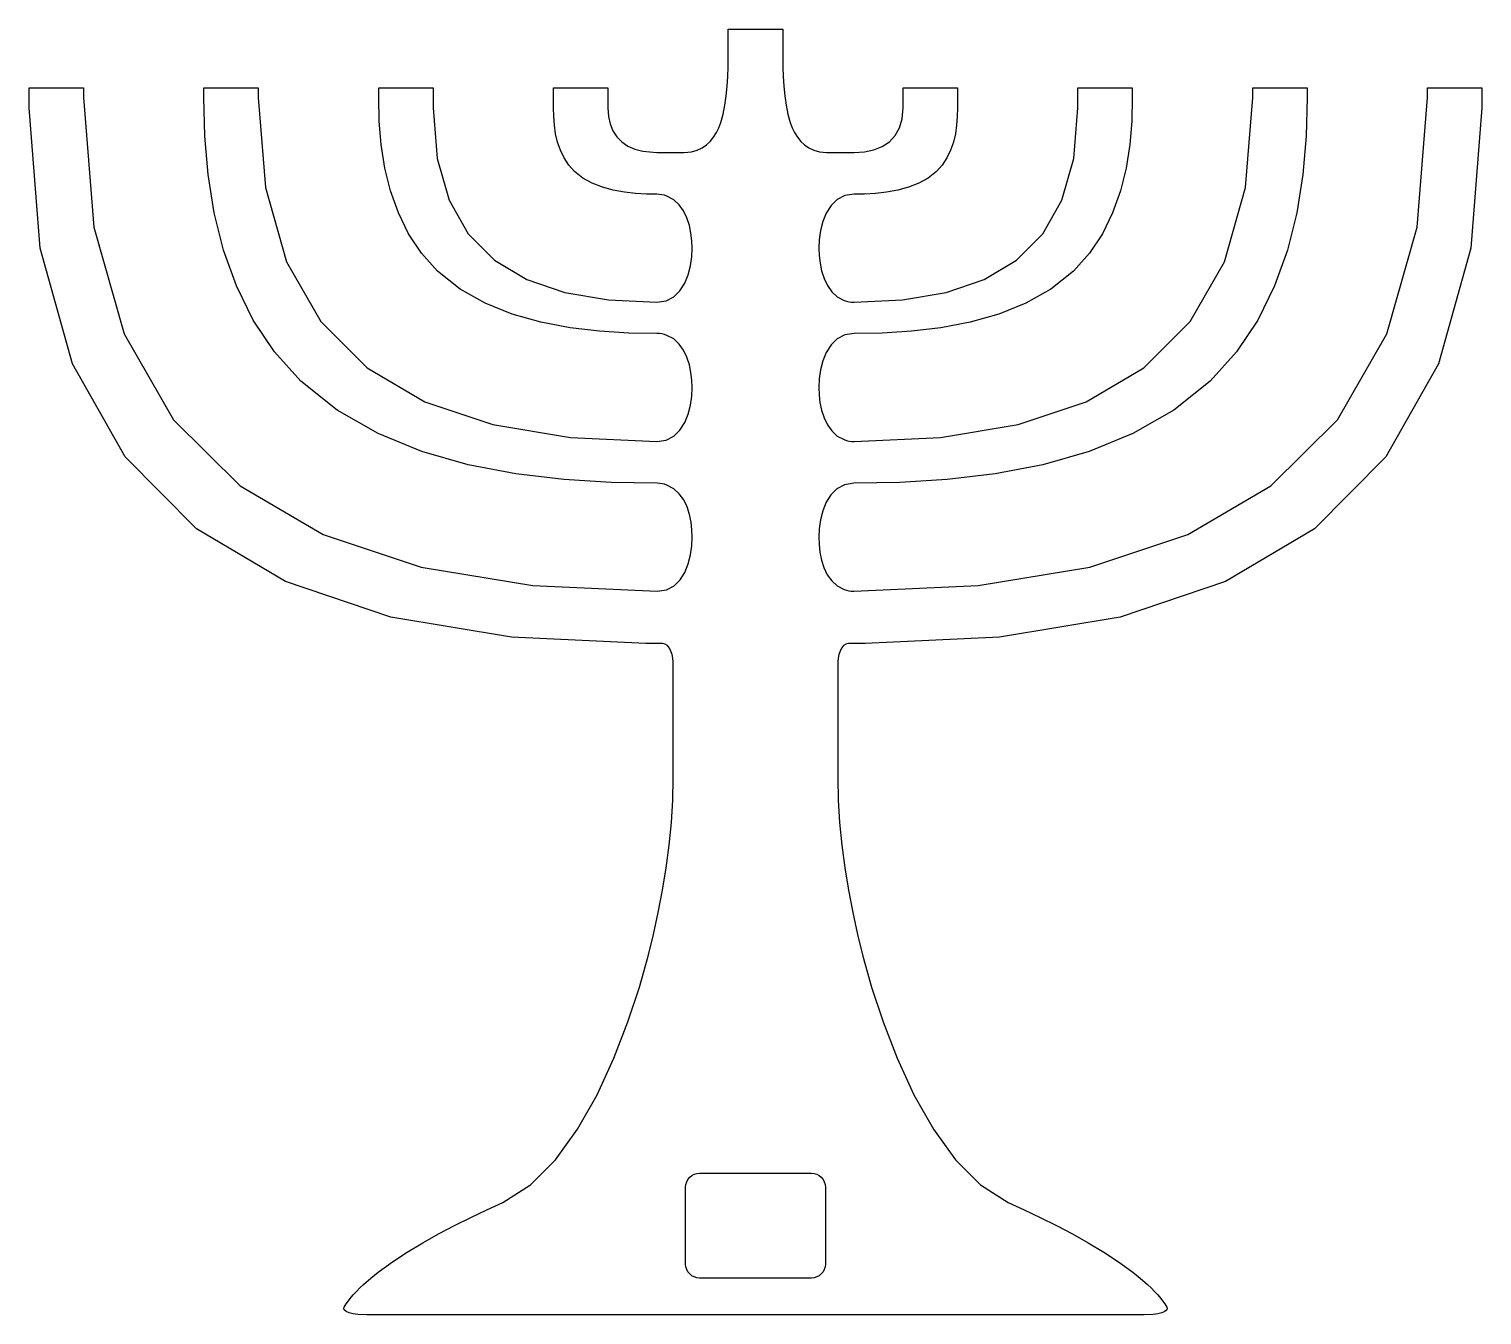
# Model space of a CAD drawing. Extents: x -53 to 53, y -64 to 29.
import ezdxf

# ---------------------------------------------------------------- set-up
doc = ezdxf.new("R2010")
doc.units = 0
doc.layers.add('LAYER_1', color=7, linetype='CONTINUOUS')

msp = doc.modelspace()

# ---------------------------------------------------------------- linework, layer by layer
at = {"layer": 'LAYER_1'}
for points in [[(48.8256, 25.1893), (52.7748, 25.1893), (52.7748, 23.7175), (51.9703, 13.5361), (49.6164, 5.1349), (45.8024, -1.6163), (40.6178, -6.8478), (34.1518, -10.6899), (26.4939, -13.2729), (17.7334, -14.7272), (7.9597, -15.183), (6.7593, -15.183), (6.5526, -15.2246), (6.3821, -15.3398), (6.2451, -15.5141), (6.139, -15.7332), (6.0611, -15.9827), (6.0088, -16.2482), (5.9793, -16.5153), (5.9701, -16.7696), (5.972, -24.9539), (6.0068, -26.5661), (6.1071, -28.1959), (6.2678, -29.8352), (6.4839, -31.4757), (6.7502, -33.1095), (7.0616, -34.7284), (7.4131, -36.3243), (7.7996, -37.8891), (8.4349, -40.1414), (9.2635, -42.6623), (10.2865, -45.3153), (11.5051, -47.9642), (12.9206, -50.4726), (14.5341, -52.7042), (16.3468, -54.5226), (18.36, -55.7914), (19.5105, -56.3168), (20.6797, -56.8726), (21.8553, -57.4589), (23.0252, -58.076), (24.1772, -58.7242), (25.2992, -59.4038), (26.379, -60.1149), (27.4044, -60.8578), (27.9464, -61.2857), (28.4875, -61.7522), (28.7483, -61.9978), (28.9978, -62.2506), (29.232, -62.5098), (29.4472, -62.7745), (29.5765, -62.9349), (29.747, -63.1638), (29.8221, -63.2853), (29.877, -63.4016), (29.9012, -63.5052), (29.8847, -63.5887), (29.7463, -63.716), (29.5153, -63.8107), (29.2201, -63.8775), (28.8894, -63.9213), (28.2354, -63.9592), (27.7815, -63.9633), (-27.7815, -63.9633), (-28.2354, -63.9592), (-28.8894, -63.9213), (-29.2201, -63.8775), (-29.5153, -63.8107), (-29.7463, -63.716), (-29.8847, -63.5887), (-29.9012, -63.5052), (-29.877, -63.4016), (-29.8221, -63.2853), (-29.747, -63.1638), (-29.5765, -62.9349), (-29.4472, -62.7745), (-29.232, -62.5098), (-28.9978, -62.2506), (-28.7483, -61.9978), (-28.4875, -61.7522), (-27.9464, -61.2857), (-27.4044, -60.8578), (-26.379, -60.1149), (-25.2992, -59.4038), (-24.1772, -58.7242), (-23.0252, -58.076), (-21.8553, -57.4589), (-20.6797, -56.8726), (-19.5105, -56.3168), (-18.36, -55.7914), (-16.3468, -54.5226), (-14.5341, -52.7042), (-12.9206, -50.4726), (-11.5051, -47.9642), (-10.2865, -45.3153), (-9.2635, -42.6623), (-8.4349, -40.1414), (-7.7996, -37.8891), (-7.4131, -36.3243), (-7.0616, -34.7284), (-6.7502, -33.1095), (-6.4839, -31.4757), (-6.2678, -29.8352), (-6.1071, -28.1959), (-6.0068, -26.5661), (-5.972, -24.9539), (-5.9701, -16.7696), (-5.9793, -16.5153), (-6.0087, -16.2482), (-6.0611, -15.9827), (-6.139, -15.7332), (-6.2451, -15.5141), (-6.3821, -15.3398), (-6.5526, -15.2246), (-6.7593, -15.183), (-7.9597, -15.183), (-17.7334, -14.7272), (-26.4939, -13.2729), (-34.1518, -10.6899), (-40.6178, -6.8478), (-45.8024, -1.6163), (-49.6164, 5.1349), (-51.9703, 13.5361), (-52.7748, 23.7175), (-52.7748, 25.1893), (-48.8256, 25.1893), (-48.8256, 24.4795), (-48.0689, 15.0621), (-45.859, 7.3017), (-42.2862, 1.0745), (-37.4411, -3.743), (-31.4139, -7.2747), (-24.2951, -9.6442), (-16.1751, -10.9751), (-7.1442, -11.3913), (-6.4714, -11.2869), (-5.9184, -10.9983), (-5.4758, -10.5625), (-5.1346, -10.0165), (-4.8853, -9.3974), (-4.7187, -8.742), (-4.6255, -8.0874), (-4.5965, -7.4705), (-4.6162, -6.9394), (-4.6805, -6.3801), (-4.797, -5.815), (-4.9734, -5.2661), (-5.2174, -4.7557), (-5.5364, -4.3061), (-5.9383, -3.9394), (-6.4306, -3.6778), (-6.6042, -3.6218), (-6.7815, -3.5817), (-6.9617, -3.5576), (-7.144, -3.5495), (-10.4792, -3.4886), (-13.925, -3.2743), (-17.4119, -2.8592), (-20.8704, -2.1961), (-24.2309, -1.2376), (-27.4238, 0.0636), (-30.3798, 1.7548), (-33.0291, 3.8834), (-34.9372, 5.9976), (-36.4888, 8.3103), (-37.7155, 10.7882), (-38.6486, 13.3976), (-39.3196, 16.105), (-39.76, 18.8768), (-40.0012, 21.6795), (-40.0746, 24.4795), (-40.0746, 25.1893), (-36.1254, 25.1893), (-36.1254, 24.4795), (-35.5992, 17.9397), (-34.0628, 12.5432), (-31.5793, 8.2065), (-28.2117, 4.8458), (-24.0232, 2.3776), (-19.0768, 0.7181), (-13.4356, -0.2162), (-7.1628, -0.5091), (-6.4886, -0.405), (-5.9336, -0.117), (-5.4888, 0.318), (-5.1451, 0.8632), (-4.8936, 1.482), (-4.7251, 2.1375), (-4.6306, 2.7931), (-4.6012, 3.4119), (-4.6211, 3.9429), (-4.6859, 4.5013), (-4.8029, 5.0651), (-4.9798, 5.6124), (-5.224, 6.1215), (-5.543, 6.5704), (-5.9442, 6.9372), (-6.4352, 7.2002), (-6.6122, 7.2581), (-6.7931, 7.2995), (-6.977, 7.3244), (-7.163, 7.3327), (-9.2077, 7.3694), (-11.3259, 7.4989), (-13.4733, 7.7507), (-15.6053, 8.1541), (-17.6775, 8.7383), (-19.6455, 9.5329), (-21.4648, 10.5671), (-23.091, 11.8702), (-24.2555, 13.1628), (-25.201, 14.5792), (-25.9472, 16.098), (-26.5135, 17.6978), (-26.9198, 19.3572), (-27.1857, 21.0549), (-27.3308, 22.7695), (-27.3748, 24.4795), (-27.3748, 25.1893), (-23.4256, 25.1893), (-23.4256, 23.7175), (-23.1291, 20.0548), (-22.2637, 17.022), (-20.8659, 14.5756), (-18.972, 12.6719), (-16.6184, 11.2672), (-13.8415, 10.3179), (-10.6776, 9.7804), (-7.163, 9.6109), (-6.4888, 9.715), (-5.9338, 10.003), (-5.4889, 10.4379), (-5.1453, 10.9832), (-4.8937, 11.6019), (-4.7252, 12.2574), (-4.6307, 12.913), (-4.6012, 13.5318), (-4.6211, 14.0629), (-4.6859, 14.6213), (-4.8029, 15.1851), (-4.9798, 15.7324), (-5.224, 16.2415), (-5.5429, 16.6904), (-5.9441, 17.0572), (-6.4351, 17.3202), (-6.6121, 17.3781), (-6.7931, 17.4195), (-6.977, 17.4444), (-7.163, 17.4527), (-7.9189, 17.4653), (-8.7118, 17.5106), (-9.5223, 17.5998), (-10.3306, 17.7444), (-11.1174, 17.9556), (-11.8629, 18.2446), (-12.5476, 18.6229), (-13.1519, 19.1017), (-13.5721, 19.572), (-13.9112, 20.0913), (-14.1768, 20.6503), (-14.3768, 21.2397), (-14.5188, 21.8504), (-14.6106, 22.473), (-14.6601, 23.0985), (-14.6748, 23.7175), (-14.6748, 25.1893), (-10.7256, 25.1893), (-10.7256, 23.7175), (-10.6849, 23.1098), (-10.5632, 22.5557), (-10.3614, 22.0591), (-10.0803, 21.6239), (-9.7207, 21.2539), (-9.2833, 20.9531), (-8.769, 20.7252), (-8.1786, 20.5743), (-7.163, 20.4931), (-5.1758, 20.4931), (-4.6416, 20.5398), (-4.2381, 20.6491), (-3.8797, 20.815), (-3.5639, 21.0317), (-3.2879, 21.2932), (-3.0491, 21.5936), (-2.8449, 21.927), (-2.6726, 22.2874), (-2.5296, 22.6689), (-2.3588, 23.2745), (-2.2269, 23.9234), (-2.129, 24.6025), (-2.0601, 25.2981), (-2.0152, 25.9971), (-1.9893, 26.6859), (-1.9775, 27.3511), (-1.9746, 27.9795), (-1.9746, 29.4513), (1.9746, 29.4513), (1.9746, 27.9795), (1.9775, 27.3511), (1.9893, 26.6859), (2.0152, 25.9971), (2.0601, 25.2981), (2.129, 24.6025), (2.2269, 23.9234), (2.3588, 23.2745), (2.5296, 22.6689), (2.6726, 22.2874), (2.8449, 21.927), (3.0491, 21.5936), (3.2879, 21.2932), (3.5639, 21.0317), (3.8797, 20.815), (4.2381, 20.6491), (4.6416, 20.5398), (5.1758, 20.4931), (7.163, 20.4931), (7.9196, 20.5396), (8.6064, 20.6813), (9.2139, 20.9216), (9.7325, 21.2637), (10.1526, 21.711), (10.4645, 22.2669), (10.6587, 22.9346), (10.7256, 23.7175), (10.7256, 25.1893), (14.6748, 25.1893), (14.6748, 23.7175), (14.6601, 23.0985), (14.6106, 22.473), (14.5188, 21.8504), (14.3768, 21.2397), (14.1768, 20.6503), (13.9112, 20.0913), (13.5721, 19.572), (13.1519, 19.1017), (12.5476, 18.6229), (11.8629, 18.2446), (11.1174, 17.9556), (10.3306, 17.7444), (9.5223, 17.5998), (8.7118, 17.5106), (7.9189, 17.4653), (7.163, 17.4527), (6.4888, 17.3486), (5.9338, 17.0606), (5.4889, 16.6257), (5.1453, 16.0804), (4.8937, 15.4617), (4.7252, 14.8062), (4.6307, 14.1506), (4.6012, 13.5318), (4.6211, 13.0007), (4.6859, 12.4423), (4.8029, 11.8785), (4.9798, 11.3312), (5.224, 10.8221), (5.5429, 10.3732), (5.9441, 10.0064), (6.4351, 9.7434), (6.6121, 9.6855), (6.7931, 9.6441), (6.977, 9.6192), (7.163, 9.6109), (10.6776, 9.7804), (13.8415, 10.3179), (16.6184, 11.2672), (18.972, 12.6719), (20.8659, 14.5756), (22.2637, 17.022), (23.1291, 20.0548), (23.4256, 23.7175), (23.4256, 25.1893), (27.3748, 25.1893), (27.3748, 24.4795), (27.3308, 22.7695), (27.1857, 21.0549), (26.9198, 19.3572), (26.5135, 17.6978), (25.9472, 16.098), (25.201, 14.5792), (24.2555, 13.1628), (23.091, 11.8702), (21.4648, 10.5671), (19.6455, 9.5329), (17.6775, 8.7383), (15.6053, 8.1541), (13.4733, 7.7507), (11.3259, 7.4989), (9.2077, 7.3694), (7.163, 7.3327), (6.4888, 7.2286), (5.9338, 6.9406), (5.4889, 6.5057), (5.1453, 5.9605), (4.8937, 5.3417), (4.7252, 4.6862), (4.6307, 4.0307), (4.6012, 3.4119), (4.6211, 2.8808), (4.6858, 2.3224), (4.8028, 1.7586), (4.9797, 1.2112), (5.2238, 0.7021), (5.5428, 0.2532), (5.9441, -0.1137), (6.4351, -0.3766), (6.6121, -0.4345), (6.793, -0.4759), (6.9768, -0.5008), (7.1628, -0.5091), (13.4356, -0.2162), (19.0768, 0.7181), (24.0232, 2.3776), (28.2117, 4.8458), (31.5793, 8.2065), (34.0628, 12.5432), (35.5992, 17.9397), (36.1254, 24.4795), (36.1254, 25.1893), (40.0746, 25.1893), (40.0746, 24.4795), (40.0012, 21.6795), (39.76, 18.8768), (39.3196, 16.105), (38.6486, 13.3976), (37.7155, 10.7882), (36.4888, 8.3103), (34.9372, 5.9976), (33.0291, 3.8834), (30.3798, 1.7548), (27.4238, 0.0636), (24.2309, -1.2376), (20.8704, -2.1961), (17.4119, -2.8592), (13.925, -3.2743), (10.4792, -3.4886), (7.144, -3.5495), (6.4712, -3.6539), (5.9182, -3.9425), (5.4757, -4.3784), (5.1344, -4.9244), (4.8852, -5.5436), (4.7186, -6.199), (4.6255, -6.8536), (4.5965, -7.4705), (4.6162, -8.0016), (4.6806, -8.5608), (4.7971, -9.1259), (4.9735, -9.6747), (5.2174, -10.1851), (5.5365, -10.6347), (5.9383, -11.0014), (6.4306, -11.263), (6.6043, -11.319), (6.7817, -11.3591), (6.9619, -11.3832), (7.1442, -11.3913), (16.1751, -10.9751), (24.2951, -9.6442), (31.4139, -7.2747), (37.4411, -3.743), (42.2862, 1.0745), (45.859, 7.3017), (48.0689, 15.0621), (48.8256, 24.4795), (48.8256, 25.1893)], [(-4.064, -53.6659), (4.064, -53.6659), (4.2681, -53.6866), (4.4585, -53.7461), (4.631, -53.84), (4.7815, -53.9644), (4.9058, -54.1149), (4.9998, -54.2874), (5.0593, -54.4779), (5.08, -54.682), (5.08, -60.2698), (5.0593, -60.4739), (4.9998, -60.6644), (4.9058, -60.8369), (4.7815, -60.9874), (4.631, -61.1118), (4.4585, -61.2057), (4.2681, -61.2652), (4.064, -61.2859), (-4.064, -61.2859), (-4.2681, -61.2652), (-4.4585, -61.2057), (-4.631, -61.1118), (-4.7815, -60.9874), (-4.9058, -60.8369), (-4.9998, -60.6644), (-5.0593, -60.4739), (-5.08, -60.2698), (-5.08, -54.682), (-5.0593, -54.4779), (-4.9998, -54.2874), (-4.9058, -54.1149), (-4.7815, -53.9644), (-4.631, -53.84), (-4.4585, -53.7461), (-4.2681, -53.6866), (-4.064, -53.6659)]]:
    msp.add_lwpolyline(points, close=True, dxfattribs=at)

doc.saveas('drawing.dxf')
